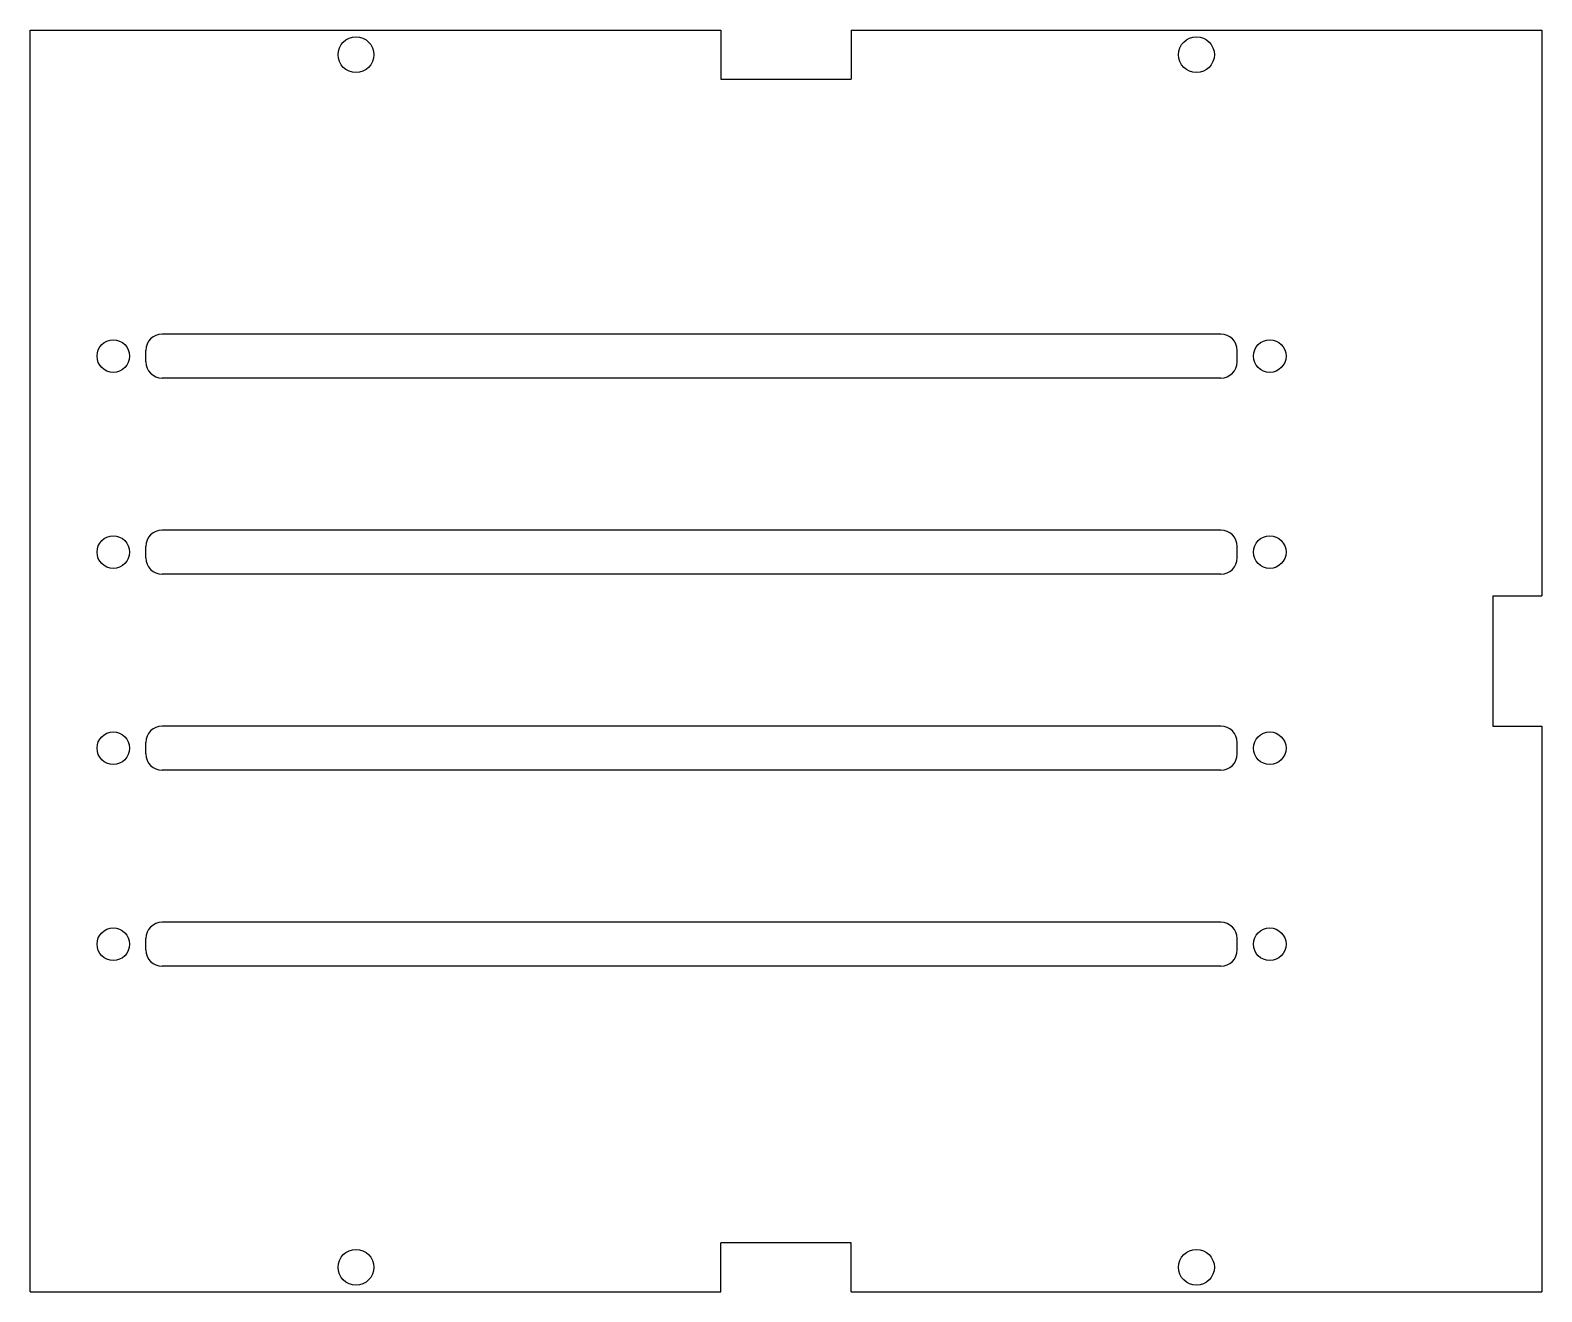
# Model space of a CAD drawing. Extents: x -40.6 to 52.2, y -62 to 15.4.
import ezdxf

# ---------------------------------------------------------------- set-up
doc = ezdxf.new("R2010")
doc.units = 0
doc.header["$MEASUREMENT"] = 0
doc.layers.add('VISIBLE', color=7, linetype='CONTINUOUS')

msp = doc.modelspace()

# ---------------------------------------------------------------- linework, layer by layer
at = {"layer": 'VISIBLE'}
for p, q in [((-40.6, 15.4), (1.8, 15.4)), ((-40.6, -62.03), (-40.6, 15.4)), ((1.8, 15.4), (1.8, 12.4)), ((9.8, 15.4), (52.2, 15.4)), ((9.8, 15.4), (9.8, 12.4)), ((52.2, 15.4), (52.2, -19.315)), ((1.8, 12.4), (9.8, 12.4)), ((32.5, -3.25), (-32.5, -3.25)), ((-33.5, -4.95), (-33.5, -4.25)), ((33.5, -4.95), (33.5, -4.25)), ((32.5, -5.95), (-32.5, -5.95)), ((32.5, -15.283), (-32.5, -15.283)), ((-33.5, -16.983), (-33.5, -16.283)), ((33.5, -16.983), (33.5, -16.283)), ((32.5, -17.983), (-32.5, -17.983)), ((49.2, -19.315), (49.2, -27.315)), ((49.2, -19.315), (52.2, -19.315)), ((32.5, -27.317), (-32.5, -27.317)), ((49.2, -27.315), (52.2, -27.315)), ((52.2, -27.315), (52.2, -62.03)), ((-33.5, -29.017), (-33.5, -28.317)), ((33.5, -29.017), (33.5, -28.317)), ((32.5, -30.017), (-32.5, -30.017)), ((32.5, -39.35), (-32.5, -39.35)), ((-33.5, -41.05), (-33.5, -40.35)), ((33.5, -41.05), (33.5, -40.35)), ((32.5, -42.05), (-32.5, -42.05)), ((1.8, -62.03), (1.8, -59.03)), ((9.8, -59.03), (1.8, -59.03)), ((9.8, -62.03), (9.8, -59.03)), ((-40.6, -62.03), (1.8, -62.03)), ((9.8, -62.03), (52.2, -62.03))]:
    msp.add_line(p, q, dxfattribs=at)
for centre, radius in [((-20.6, 13.9), 1.1), ((31, 13.9), 1.1), ((-35.5, -4.6), 1), ((35.5, -4.6), 1), ((-35.5, -16.633), 1), ((35.5, -16.633), 1), ((-35.5, -28.667), 1), ((35.5, -28.667), 1), ((-35.5, -40.7), 1), ((35.5, -40.7), 1), ((-20.6, -60.53), 1.1), ((31, -60.53), 1.1)]:
    msp.add_circle(centre, radius, dxfattribs=at)
for centre, start, end in [((-32.5, -4.25), 90, 180), ((32.5, -4.25), 0, 90), ((-32.5, -4.95), 180, 270), ((32.5, -4.95), 270, 0), ((-32.5, -16.283), 90, 180), ((32.5, -16.283), 0, 90), ((-32.5, -16.983), 180, 270), ((32.5, -16.983), 270, 0), ((-32.5, -28.317), 90, 180), ((32.5, -28.317), 0, 90), ((-32.5, -29.017), 180, 270), ((32.5, -29.017), 270, 0), ((-32.5, -40.35), 90, 180), ((32.5, -40.35), 0, 90), ((-32.5, -41.05), 180, 270), ((32.5, -41.05), 270, 0)]:
    msp.add_arc(centre, 1, start, end, dxfattribs=at)

doc.saveas('drawing.dxf')
